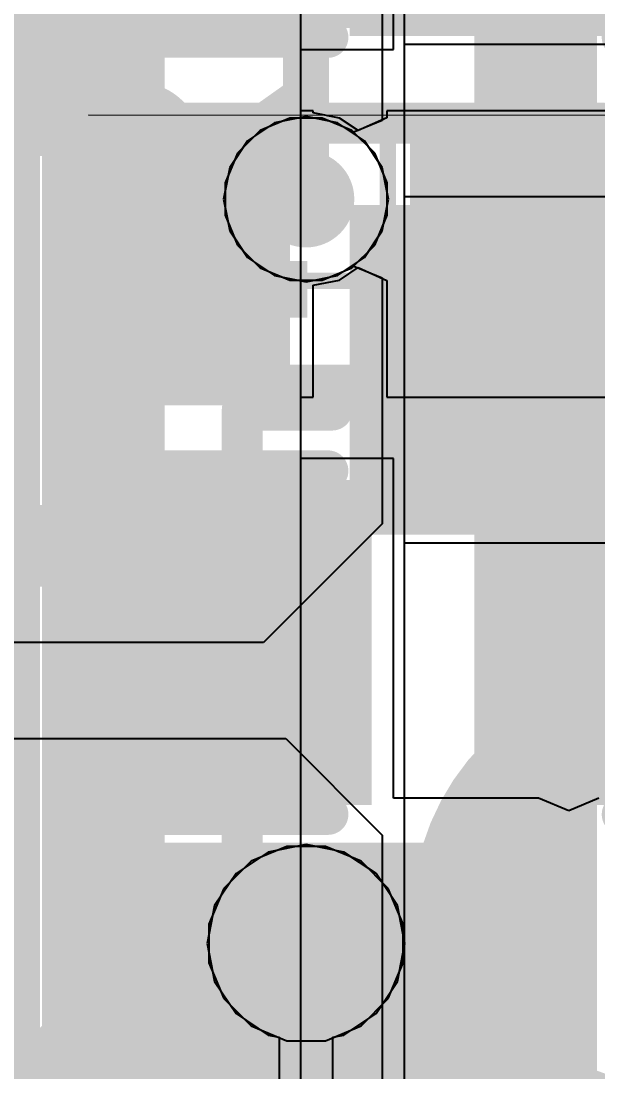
# Model space of a CAD drawing. Header units: inches. Extents: x -6 to 284, y -12 to 154.
# Drawn here: x 78.946 to 80.739, y 1.799 to 5.062 of the extents above; entities that cross this region are included whole.
import ezdxf

# ---------------------------------------------------------------- set-up
doc = ezdxf.new("R2010")
doc.units = ezdxf.units.IN
for name, color, linetype in [('Bottom Layer', 5, 'Continuous'), ('Bottom Overlay', 54, 'Continuous'), ('Bottom Paste', 16, 'Continuous'), ('Bottom Solder', 6, 'Continuous'), ('Drill Drawing', 1, 'Continuous'), ('GND-1', 16, 'Continuous'), ('GND-2', 90, 'Continuous'), ('GND-3', 216, 'Continuous'), ('GND-4', 54, 'Continuous'), ('PWR-1', 156, 'Continuous'), ('PWR-2', 130, 'Continuous'), ('Signal L1', 76, 'Continuous'), ('Signal L2', 6, 'Continuous'), ('Top Layer', 1, 'Continuous'), ('Top Overlay', 2, 'Continuous'), ('Top Paste', 8, 'Continuous'), ('Top Solder', 216, 'Continuous'), ('Via Holes', 16, 'Continuous')]:
    doc.layers.add(name, color=color, linetype=linetype)
doc.styles.add('Arial Black_Bold', font='', dxfattribs={"height": 0.2})
doc.styles.get('Arial Black_Bold').set_extended_font_data('Arial Black', bold=True)

# ---------------------------------------------------------------- blocks, each defined once
blk = doc.blocks.new('200_WFBGA__10_15__127')
at = {"layer": 'Top Overlay'}
blk.add_lwpolyline([(5.0762, -7.5762, 0.254, 0.254, 0), (5.0762, 7.5762, 0.254, 0.254, 0)], format="xyseb", dxfattribs=at)
blk = doc.blocks.new('B3U_1000P_135')
at = {"layer": 'Top Layer'}
blk.add_hatch(color=1, dxfattribs=at).paths.add_polyline_path([(1.29, 0.86), (2.11, 0.86), (2.11, -0.86), (1.29, -0.86)])
at = {"layer": 'Top Paste'}
blk.add_hatch(color=8, dxfattribs=at).paths.add_polyline_path([(1.29, 0.86), (2.11, 0.86), (2.11, -0.86), (1.29, -0.86)])
at = {"layer": 'Top Solder'}
blk.add_hatch(color=216, dxfattribs=at).paths.add_polyline_path([(1.1884, 0.9616), (2.2116, 0.9616), (2.2116, -0.9616), (1.1884, -0.9616)])
at = {"layer": 'Top Overlay'}
for points in [[(-1.5748, 1.2954, 0.127, 0.127, 0), (1.5748, 1.2954, 0.127, 0.127, 0)], [(1.5748, 1.2954, 0.127, 0.127, 0), (1.5748, 1.016, 0.127, 0.127, 0)]]:
    blk.add_lwpolyline(points, format="xyseb", dxfattribs=at)
for points in [[(1.5431, 1.2954, 0.0635, 0.0635, 1), (1.6065, 1.2954, 0.0635, 0.0635, 1)], [(1.5431, 1.2954, 0.0635, 0.0635, 1), (1.6065, 1.2954, 0.0635, 0.0635, 1)], [(1.5431, 1.016, 0.0635, 0.0635, 1), (1.6066, 1.016, 0.0635, 0.0635, 1)], [(0.6411, 0, 0.254, 0.254, 1), (-0.6411, 0, 0.254, 0.254, 1)]]:
    blk.add_lwpolyline(points, format="xyseb", close=True, dxfattribs=at)
blk = doc.blocks.new('B3U_1000P_136')
at = {"layer": 'Top Solder'}
blk.add_hatch(color=216, dxfattribs=at).paths.add_polyline_path([(1.1884, 0.9616), (2.2116, 0.9616), (2.2116, -0.9616), (1.1884, -0.9616)])
blk = doc.blocks.new('R___0402_B_212')
at = {"layer": 'Bottom Layer'}
for points in [[(-0.2413, 0.3175), (-0.2413, -0.3175), (-0.6985, -0.3175), (-0.6985, 0.3175)], [(0.6985, 0.3175), (0.6985, -0.3175), (0.2413, -0.3175), (0.2413, 0.3175)]]:
    blk.add_hatch(color=5, dxfattribs=at).paths.add_polyline_path(points)
at = {"layer": 'Bottom Paste'}
for points in [[(-0.2413, 0.3175), (-0.2413, -0.3175), (-0.6985, -0.3175), (-0.6985, 0.3175)], [(0.6985, 0.3175), (0.6985, -0.3175), (0.2413, -0.3175), (0.2413, 0.3175)]]:
    blk.add_hatch(color=16, dxfattribs=at).paths.add_polyline_path(points)
at = {"layer": 'Bottom Solder'}
for points in [[(-0.1863, 0.3725), (-0.1863, -0.3725), (-0.7535, -0.3725), (-0.7535, 0.3725)], [(0.7535, 0.3725), (0.7535, -0.3725), (0.1863, -0.3725), (0.1863, 0.3725)]]:
    blk.add_hatch(color=6, dxfattribs=at).paths.add_polyline_path(points)
at = {"layer": 'Bottom Overlay'}
for points in [[(-0.7874, -0.4064, 0.127, 0.127, 0), (-0.7874, 0.4064, 0.127, 0.127, 0)], [(-0.7874, 0.4064, 0.127, 0.127, 0), (0.7874, 0.4064, 0.127, 0.127, 0)], [(0.7874, -0.4064, 0.127, 0.127, 0), (0.7874, 0.4064, 0.127, 0.127, 0)], [(-0.8128, 0.4318, 0.00323, 0.00323, 0), (0.8128, 0.4318, 0.00323, 0.00323, 0)], [(-0.7874, -0.4064, 0.127, 0.127, 0), (0.7874, -0.4064, 0.127, 0.127, 0)]]:
    blk.add_lwpolyline(points, format="xyseb", dxfattribs=at)
for points in [[(-0.8191, 0.4064, 0.0635, 0.0635, 1), (-0.7556, 0.4064, 0.0635, 0.0635, 1)], [(-0.8191, 0.4064, 0.0635, 0.0635, 1), (-0.7556, 0.4064, 0.0635, 0.0635, 1)], [(0.7556, 0.4064, 0.0635, 0.0635, 1), (0.8191, 0.4064, 0.0635, 0.0635, 1)], [(0.7556, 0.4064, 0.0635, 0.0635, 1), (0.8191, 0.4064, 0.0635, 0.0635, 1)], [(-0.8136, 0.4318, 0.00161, 0.00161, 1), (-0.812, 0.4318, 0.00161, 0.00161, 1)], [(0.812, 0.4318, 0.00161, 0.00161, 1), (0.8136, 0.4318, 0.00161, 0.00161, 1)], [(-0.8191, -0.4064, 0.0635, 0.0635, 1), (-0.7556, -0.4064, 0.0635, 0.0635, 1)], [(-0.8191, -0.4064, 0.0635, 0.0635, 1), (-0.7556, -0.4064, 0.0635, 0.0635, 1)], [(0.7556, -0.4064, 0.0635, 0.0635, 1), (0.8191, -0.4064, 0.0635, 0.0635, 1)], [(0.7556, -0.4064, 0.0635, 0.0635, 1), (0.8191, -0.4064, 0.0635, 0.0635, 1)]]:
    blk.add_lwpolyline(points, format="xyseb", close=True, dxfattribs=at)
blk = doc.blocks.new('C___0603_B_270')
at = {"layer": 'Bottom Layer'}
for points in [[(-1.143, -0.4445), (-1.143, 0.4445), (-0.381, 0.4445), (-0.381, -0.4445)], [(0.381, -0.4445), (0.381, 0.4445), (1.143, 0.4445), (1.143, -0.4445)]]:
    blk.add_hatch(color=5, dxfattribs=at).paths.add_polyline_path(points)
at = {"layer": 'Bottom Paste'}
for points in [[(-1.143, -0.4445), (-1.143, 0.4445), (-0.381, 0.4445), (-0.381, -0.4445)], [(0.381, -0.4445), (0.381, 0.4445), (1.143, 0.4445), (1.143, -0.4445)]]:
    blk.add_hatch(color=16, dxfattribs=at).paths.add_polyline_path(points)
at = {"layer": 'Bottom Solder'}
for points in [[(-1.203, -0.5045), (-1.203, 0.5045), (-0.321, 0.5045), (-0.321, -0.5045)], [(0.321, -0.5045), (0.321, 0.5045), (1.203, 0.5045), (1.203, -0.5045)]]:
    blk.add_hatch(color=6, dxfattribs=at).paths.add_polyline_path(points)
at = {"layer": 'Bottom Overlay'}
for points in [[(-1.2446, 0.5334, 0.127, 0.127, 0), (-1.2446, -0.5334, 0.127, 0.127, 0)], [(-0.4572, 0.5334, 0.127, 0.127, 0), (-1.2446, 0.5334, 0.127, 0.127, 0)], [(1.2446, 0.5334, 0.127, 0.127, 0), (0.4572, 0.5334, 0.127, 0.127, 0)], [(1.2446, 0.5334, 0.127, 0.127, 0), (1.2446, -0.5334, 0.127, 0.127, 0)], [(-0.4572, -0.5334, 0.127, 0.127, 0), (-1.2446, -0.5334, 0.127, 0.127, 0)], [(1.2446, -0.5334, 0.127, 0.127, 0), (0.4572, -0.5334, 0.127, 0.127, 0)]]:
    blk.add_lwpolyline(points, format="xyseb", dxfattribs=at)
for points in [[(-1.2764, 0.5334, 0.0635, 0.0635, 1), (-1.2128, 0.5334, 0.0635, 0.0635, 1)], [(-1.2764, 0.5334, 0.0635, 0.0635, 1), (-1.2128, 0.5334, 0.0635, 0.0635, 1)], [(-0.4889, 0.5334, 0.0635, 0.0635, 1), (-0.4254, 0.5334, 0.0635, 0.0635, 1)], [(0.4254, 0.5334, 0.0635, 0.0635, 1), (0.4889, 0.5334, 0.0635, 0.0635, 1)], [(1.2128, 0.5334, 0.0635, 0.0635, 1), (1.2764, 0.5334, 0.0635, 0.0635, 1)], [(1.2128, 0.5334, 0.0635, 0.0635, 1), (1.2764, 0.5334, 0.0635, 0.0635, 1)], [(-1.2764, -0.5334, 0.0635, 0.0635, 1), (-1.2128, -0.5334, 0.0635, 0.0635, 1)], [(-1.2764, -0.5334, 0.0635, 0.0635, 1), (-1.2128, -0.5334, 0.0635, 0.0635, 1)], [(-0.4889, -0.5334, 0.0635, 0.0635, 1), (-0.4254, -0.5334, 0.0635, 0.0635, 1)], [(0.4254, -0.5334, 0.0635, 0.0635, 1), (0.4889, -0.5334, 0.0635, 0.0635, 1)], [(1.2128, -0.5334, 0.0635, 0.0635, 1), (1.2764, -0.5334, 0.0635, 0.0635, 1)], [(1.2128, -0.5334, 0.0635, 0.0635, 1), (1.2764, -0.5334, 0.0635, 0.0635, 1)]]:
    blk.add_lwpolyline(points, format="xyseb", close=True, dxfattribs=at)
blk = doc.blocks.new('C___0603_B_294')
at = {"layer": 'Bottom Layer'}
for points in [[(-1.143, -0.4445), (-1.143, 0.4445), (-0.381, 0.4445), (-0.381, -0.4445)], [(0.381, -0.4445), (0.381, 0.4445), (1.143, 0.4445), (1.143, -0.4445)]]:
    blk.add_hatch(color=5, dxfattribs=at).paths.add_polyline_path(points)
at = {"layer": 'Bottom Paste'}
for points in [[(-1.143, -0.4445), (-1.143, 0.4445), (-0.381, 0.4445), (-0.381, -0.4445)], [(0.381, -0.4445), (0.381, 0.4445), (1.143, 0.4445), (1.143, -0.4445)]]:
    blk.add_hatch(color=16, dxfattribs=at).paths.add_polyline_path(points)
at = {"layer": 'Bottom Solder'}
for points in [[(-1.203, -0.5045), (-1.203, 0.5045), (-0.321, 0.5045), (-0.321, -0.5045)], [(0.321, -0.5045), (0.321, 0.5045), (1.203, 0.5045), (1.203, -0.5045)]]:
    blk.add_hatch(color=6, dxfattribs=at).paths.add_polyline_path(points)
at = {"layer": 'Bottom Overlay'}
for points in [[(-0.4572, 0.5334, 0.127, 0.127, 0), (-1.2446, 0.5334, 0.127, 0.127, 0)], [(-1.2446, 0.5334, 0.127, 0.127, 0), (-1.2446, -0.5334, 0.127, 0.127, 0)], [(1.2446, 0.5334, 0.127, 0.127, 0), (0.4572, 0.5334, 0.127, 0.127, 0)], [(1.2446, 0.5334, 0.127, 0.127, 0), (1.2446, -0.5334, 0.127, 0.127, 0)], [(-0.4572, -0.5334, 0.127, 0.127, 0), (-1.2446, -0.5334, 0.127, 0.127, 0)], [(1.2446, -0.5334, 0.127, 0.127, 0), (0.4572, -0.5334, 0.127, 0.127, 0)]]:
    blk.add_lwpolyline(points, format="xyseb", dxfattribs=at)
for points in [[(-1.2764, 0.5334, 0.0635, 0.0635, 1), (-1.2128, 0.5334, 0.0635, 0.0635, 1)], [(-1.2764, 0.5334, 0.0635, 0.0635, 1), (-1.2128, 0.5334, 0.0635, 0.0635, 1)], [(-0.4889, 0.5334, 0.0635, 0.0635, 1), (-0.4254, 0.5334, 0.0635, 0.0635, 1)], [(0.4254, 0.5334, 0.0635, 0.0635, 1), (0.4889, 0.5334, 0.0635, 0.0635, 1)], [(1.2128, 0.5334, 0.0635, 0.0635, 1), (1.2764, 0.5334, 0.0635, 0.0635, 1)], [(1.2128, 0.5334, 0.0635, 0.0635, 1), (1.2764, 0.5334, 0.0635, 0.0635, 1)], [(-1.2764, -0.5334, 0.0635, 0.0635, 1), (-1.2128, -0.5334, 0.0635, 0.0635, 1)], [(-1.2764, -0.5334, 0.0635, 0.0635, 1), (-1.2128, -0.5334, 0.0635, 0.0635, 1)], [(-0.4889, -0.5334, 0.0635, 0.0635, 1), (-0.4254, -0.5334, 0.0635, 0.0635, 1)], [(0.4254, -0.5334, 0.0635, 0.0635, 1), (0.4889, -0.5334, 0.0635, 0.0635, 1)], [(1.2128, -0.5334, 0.0635, 0.0635, 1), (1.2764, -0.5334, 0.0635, 0.0635, 1)], [(1.2128, -0.5334, 0.0635, 0.0635, 1), (1.2764, -0.5334, 0.0635, 0.0635, 1)]]:
    blk.add_lwpolyline(points, format="xyseb", close=True, dxfattribs=at)

msp = doc.modelspace()

# ---------------------------------------------------------------- hatches: boundary and pattern name
at = {"layer": 'Bottom Layer'}
h = msp.add_hatch(color=5, dxfattribs=at)
edge = h.paths.add_edge_path()
edge.add_arc((79.8317, 4.5088), 0.15, 0, 360)
msp.add_hatch(color=5, dxfattribs=at).paths.add_polyline_path([(79.218, 0.3182), (80.5538, 0.3182), (80.5538, 2.5108), (79.218, 2.5108)])
h = msp.add_hatch(color=5, dxfattribs=at)
edge = h.paths.add_edge_path()
edge.add_arc((79.8317, 2.1973), 0.2, 0, 360)
at = {"layer": 'GND-1'}
h = msp.add_hatch(color=16, dxfattribs=at)
edge = h.paths.add_edge_path()
edge.add_arc((79.8317, 4.5088), 0.15, 0, 360)
h = msp.add_hatch(color=16, dxfattribs=at)
edge = h.paths.add_edge_path()
edge.add_arc((79.8317, 2.1973), 0.2, 0, 360)
at = {"layer": 'GND-2'}
h = msp.add_hatch(color=90, dxfattribs=at)
edge = h.paths.add_edge_path()
edge.add_arc((79.8317, 4.5088), 0.15, 0, 360)
h = msp.add_hatch(color=90, dxfattribs=at)
edge = h.paths.add_edge_path()
edge.add_arc((79.8317, 2.1973), 0.2, 0, 360)
at = {"layer": 'GND-3'}
h = msp.add_hatch(color=216, dxfattribs=at)
edge = h.paths.add_edge_path()
edge.add_arc((79.8317, 4.5088), 0.15, 0, 360)
h = msp.add_hatch(color=216, dxfattribs=at)
edge = h.paths.add_edge_path()
edge.add_arc((79.8317, 2.1973), 0.2, 0, 360)
at = {"layer": 'GND-4'}
h = msp.add_hatch(color=54, dxfattribs=at)
edge = h.paths.add_edge_path()
edge.add_arc((79.8317, 4.5088), 0.15, 0, 360)
h = msp.add_hatch(color=54, dxfattribs=at)
edge = h.paths.add_edge_path()
edge.add_arc((79.8317, 2.1973), 0.2, 0, 360)
at = {"layer": 'PWR-1'}
h = msp.add_hatch(color=156, dxfattribs=at)
edge = h.paths.add_edge_path()
edge.add_arc((79.8317, 4.5088), 0.15, 0, 360)
h = msp.add_hatch(color=156, dxfattribs=at)
edge = h.paths.add_edge_path()
edge.add_arc((79.8317, 2.1973), 0.2, 0, 360)
at = {"layer": 'PWR-2'}
h = msp.add_hatch(color=130, dxfattribs=at)
edge = h.paths.add_edge_path()
edge.add_arc((79.8317, 4.5088), 0.15, 0, 360)
h = msp.add_hatch(color=130, dxfattribs=at)
edge = h.paths.add_edge_path()
edge.add_arc((79.8317, 2.1973), 0.2, 0, 360)
at = {"layer": 'Signal L1'}
h = msp.add_hatch(color=76, dxfattribs=at)
edge = h.paths.add_edge_path()
edge.add_arc((79.8317, 4.5088), 0.15, 0, 360)
h = msp.add_hatch(color=76, dxfattribs=at)
edge = h.paths.add_edge_path()
edge.add_arc((79.8317, 2.1973), 0.2, 0, 360)
at = {"layer": 'Signal L2'}
h = msp.add_hatch(color=6, dxfattribs=at)
edge = h.paths.add_edge_path()
edge.add_arc((79.8317, 4.5088), 0.15, 0, 360)
h = msp.add_hatch(color=6, dxfattribs=at)
edge = h.paths.add_edge_path()
edge.add_arc((79.8317, 2.1973), 0.2, 0, 360)
at = {"layer": 'Top Layer'}
h = msp.add_hatch(color=1, dxfattribs=at)
edge = h.paths.add_edge_path()
edge.add_arc((79.8317, 4.5088), 0.15, 0, 360)
h = msp.add_hatch(color=1, dxfattribs=at)
edge = h.paths.add_edge_path()
edge.add_arc((79.8317, 2.1973), 0.2, 0, 360)
at = {"layer": 'Via Holes'}
h = msp.add_hatch(color=7, dxfattribs=at)
edge = h.paths.add_edge_path()
edge.add_arc((79.8317, 4.5088), 0.075, 0, 360)
h = msp.add_hatch(color=7, dxfattribs=at)
edge = h.paths.add_edge_path()
edge.add_arc((79.8317, 2.1973), 0.1, 0, 360)

# ---------------------------------------------------------------- linework, layer by layer
at = {"layer": 'Bottom Layer'}
for p, q in [((79.8158, -0.5073), (79.8158, 16.0949)), ((80.103, 4.9729), (80.103, 6.1159)), ((79.8158, 4.7826), (79.8158, 4.9729)), ((79.8158, 4.9729), (80.103, 4.9729)), ((79.8539, 4.7826), (79.8158, 4.7826)), ((79.8539, 4.7763), (79.8539, 4.7826)), ((79.9358, 4.76), (79.8539, 4.7763)), ((80.7937, 4.7826), (80.0825, 4.7826)), ((80.0825, 4.7826), (80.0825, 4.7613)), ((79.9936, 4.7214), (79.9358, 4.76)), ((80.0825, 4.7613), (79.9936, 4.7214)), ((79.9358, 4.2576), (79.9936, 4.2962)), ((79.9936, 4.2962), (80.0825, 4.2563)), ((79.8539, 4.2413), (79.9358, 4.2576)), ((80.0825, 4.2563), (80.0825, 3.8936)), ((79.8539, 3.8936), (79.8539, 4.2413)), ((79.8158, 3.7032), (79.8158, 3.8936)), ((79.8158, 3.8936), (79.8539, 3.8936)), ((80.0825, 3.8936), (80.7937, 3.8936)), ((80.103, 3.7032), (79.8158, 3.7032)), ((80.103, 2.6483), (80.103, 3.7032)), ((80.5538, 2.6483), (80.103, 2.6483)), ((80.6479, 2.6093), (80.5538, 2.6483)), ((80.742, 2.6483), (80.6479, 2.6093))]:
    msp.add_line(p, q, dxfattribs=at)
for points in [[(78.9169, 4.8332, 0.254, 0.254, 0), (79.3107, 5.2269, 0.254, 0.254, 0)], [(78.6018, 4.8332, 0.254, 0.254, 0), (78.9169, 4.8332, 0.254, 0.254, 0)], [(79.4457, 4.5088, 0.2794, 0.2794, 0), (79.8317, 4.5088, 0.2794, 0.2794, 0)], [(80.3873, 4.3381, 0.1778, 0.1778, 0), (81.0802, 4.3381, 0.1778, 0.1778, 0)], [(78.7152, 3.4323, 0.254, 0.254, 0), (79.341, 3.4323, 0.254, 0.254, 0)], [(79.341, 3.4323, 0.254, 0.254, 0), (79.595, 3.1783, 0.254, 0.254, 0)], [(79.595, 3.1317, 0.254, 0.254, 0), (79.595, 3.1783, 0.254, 0.254, 0)]]:
    msp.add_lwpolyline(points, format="xyseb", dxfattribs=at)
for points in [[(78.8534, 4.8332, 0.127, 0.127, 1), (78.9804, 4.8332, 0.127, 0.127, 1)], [(78.8534, 4.8332, 0.127, 0.127, 1), (78.9804, 4.8332, 0.127, 0.127, 1)], [(79.3759, 4.5088, 0.1397, 0.1397, 1), (79.5156, 4.5088, 0.1397, 0.1397, 1)], [(79.7619, 4.5088, 0.1397, 0.1397, 1), (79.9016, 4.5088, 0.1397, 0.1397, 1)], [(80.3429, 4.3381, 0.0889, 0.0889, 1), (80.4318, 4.3381, 0.0889, 0.0889, 1)], [(79.2775, 3.4323, 0.127, 0.127, 1), (79.4045, 3.4323, 0.127, 0.127, 1)], [(79.2775, 3.4323, 0.127, 0.127, 1), (79.4045, 3.4323, 0.127, 0.127, 1)], [(79.5315, 3.1783, 0.127, 0.127, 1), (79.6585, 3.1783, 0.127, 0.127, 1)], [(79.5315, 3.1783, 0.127, 0.127, 1), (79.6585, 3.1783, 0.127, 0.127, 1)], [(79.5315, 3.1317, 0.127, 0.127, 1), (79.6585, 3.1317, 0.127, 0.127, 1)]]:
    msp.add_lwpolyline(points, format="xyseb", close=True, dxfattribs=at)
at = {"layer": 'Drill Drawing'}
for points in [[(79.5777, 4.7628, 0.0508, 0.0508, 0), (80.0857, 4.7628, 0.0508, 0.0508, 0)], [(79.5777, 4.2548, 0.0508, 0.0508, 0), (79.5777, 4.7628, 0.0508, 0.0508, 0)], [(80.0857, 4.2548, 0.0508, 0.0508, 0), (80.0857, 4.7628, 0.0508, 0.0508, 0)], [(79.5777, 4.2548, 0.0508, 0.0508, 0), (80.0857, 4.2548, 0.0508, 0.0508, 0)], [(79.5777, 2.4513, 0.0508, 0.0508, 0), (80.0857, 2.4513, 0.0508, 0.0508, 0)], [(79.5777, 2.4513, 0.0508, 0.0508, 0), (79.8317, 1.9433, 0.0508, 0.0508, 0)], [(79.8317, 1.9433, 0.0508, 0.0508, 0), (80.0857, 2.4513, 0.0508, 0.0508, 0)]]:
    msp.add_lwpolyline(points, format="xyseb", dxfattribs=at)
for points in [[(79.565, 4.7628, 0.0254, 0.0254, 1), (79.5904, 4.7628, 0.0254, 0.0254, 1)], [(79.565, 4.7628, 0.0254, 0.0254, 1), (79.5904, 4.7628, 0.0254, 0.0254, 1)], [(80.073, 4.7628, 0.0254, 0.0254, 1), (80.0984, 4.7628, 0.0254, 0.0254, 1)], [(80.073, 4.7628, 0.0254, 0.0254, 1), (80.0984, 4.7628, 0.0254, 0.0254, 1)], [(79.565, 4.2548, 0.0254, 0.0254, 1), (79.5904, 4.2548, 0.0254, 0.0254, 1)], [(79.565, 4.2548, 0.0254, 0.0254, 1), (79.5904, 4.2548, 0.0254, 0.0254, 1)], [(80.073, 4.2548, 0.0254, 0.0254, 1), (80.0984, 4.2548, 0.0254, 0.0254, 1)], [(80.073, 4.2548, 0.0254, 0.0254, 1), (80.0984, 4.2548, 0.0254, 0.0254, 1)], [(79.565, 2.4513, 0.0254, 0.0254, 1), (79.5904, 2.4513, 0.0254, 0.0254, 1)], [(79.565, 2.4513, 0.0254, 0.0254, 1), (79.5904, 2.4513, 0.0254, 0.0254, 1)], [(80.073, 2.4513, 0.0254, 0.0254, 1), (80.0984, 2.4513, 0.0254, 0.0254, 1)], [(80.073, 2.4513, 0.0254, 0.0254, 1), (80.0984, 2.4513, 0.0254, 0.0254, 1)], [(79.819, 1.9433, 0.0254, 0.0254, 1), (79.8444, 1.9433, 0.0254, 0.0254, 1)], [(79.819, 1.9433, 0.0254, 0.0254, 1), (79.8444, 1.9433, 0.0254, 0.0254, 1)]]:
    msp.add_lwpolyline(points, format="xyseb", close=True, dxfattribs=at)
at = {"layer": 'GND-1'}
for p, q in [((79.7817, 4.7604), (79.6892, 4.7221)), ((79.8818, 4.7604), (79.7817, 4.7604)), ((79.9742, 4.7221), (79.8818, 4.7604)), ((79.6892, 4.7221), (79.6184, 4.6513)), ((80.045, 4.6513), (79.9742, 4.7221)), ((79.6184, 4.6513), (79.5801, 4.5589)), ((80.0833, 4.5589), (80.045, 4.6513)), ((79.5801, 4.5589), (79.5801, 4.4588)), ((80.0833, 4.4588), (80.0833, 4.5589)), ((79.5801, 4.4588), (79.6184, 4.3663)), ((80.045, 4.3663), (80.0833, 4.4588)), ((79.6184, 4.3663), (79.6892, 4.2955)), ((79.9742, 4.2955), (80.045, 4.3663)), ((79.6892, 4.2955), (79.7817, 4.2572)), ((79.8818, 4.2572), (79.9742, 4.2955)), ((79.7817, 4.2572), (79.8818, 4.2572)), ((79.7717, 2.4989), (79.6609, 2.453)), ((79.8917, 2.4989), (79.7717, 2.4989)), ((80.0026, 2.453), (79.8917, 2.4989)), ((79.6609, 2.453), (79.576, 2.3681)), ((80.0874, 2.3681), (80.0026, 2.453)), ((79.576, 2.3681), (79.5301, 2.2573)), ((80.1333, 2.2573), (80.0874, 2.3681)), ((79.5301, 2.2573), (79.5301, 2.1373)), ((80.1333, 2.1373), (80.1333, 2.2573)), ((79.5301, 2.1373), (79.576, 2.0264)), ((80.0874, 2.0264), (80.1333, 2.1373)), ((79.576, 2.0264), (79.6609, 1.9416)), ((80.0026, 1.9416), (80.0874, 2.0264)), ((79.6609, 1.9416), (79.7717, 1.8957)), ((79.8917, 1.8957), (80.0026, 1.9416)), ((79.7717, 1.8957), (79.8917, 1.8957))]:
    msp.add_line(p, q, dxfattribs=at)
at = {"layer": 'GND-2'}
for p, q in [((79.7817, 4.7604), (79.6892, 4.7221)), ((79.8818, 4.7604), (79.7817, 4.7604)), ((79.9742, 4.7221), (79.8818, 4.7604)), ((79.6892, 4.7221), (79.6184, 4.6513)), ((80.045, 4.6513), (79.9742, 4.7221)), ((79.6184, 4.6513), (79.5801, 4.5589)), ((80.0833, 4.5589), (80.045, 4.6513)), ((79.5801, 4.5589), (79.5801, 4.4588)), ((80.0833, 4.4588), (80.0833, 4.5589)), ((79.5801, 4.4588), (79.6184, 4.3663)), ((80.045, 4.3663), (80.0833, 4.4588)), ((79.6184, 4.3663), (79.6892, 4.2955)), ((79.9742, 4.2955), (80.045, 4.3663)), ((79.6892, 4.2955), (79.7817, 4.2572)), ((79.8818, 4.2572), (79.9742, 4.2955)), ((79.7817, 4.2572), (79.8818, 4.2572)), ((79.7717, 2.4989), (79.6609, 2.453)), ((79.8917, 2.4989), (79.7717, 2.4989)), ((80.0026, 2.453), (79.8917, 2.4989)), ((79.6609, 2.453), (79.576, 2.3681)), ((80.0874, 2.3681), (80.0026, 2.453)), ((79.576, 2.3681), (79.5301, 2.2573)), ((80.1333, 2.2573), (80.0874, 2.3681)), ((79.5301, 2.2573), (79.5301, 2.1373)), ((80.1333, 2.1373), (80.1333, 2.2573)), ((79.5301, 2.1373), (79.576, 2.0264)), ((80.0874, 2.0264), (80.1333, 2.1373)), ((79.576, 2.0264), (79.6609, 1.9416)), ((80.0026, 1.9416), (80.0874, 2.0264)), ((79.6609, 1.9416), (79.7717, 1.8957)), ((79.8917, 1.8957), (80.0026, 1.9416)), ((79.7717, 1.8957), (79.8917, 1.8957))]:
    msp.add_line(p, q, dxfattribs=at)
at = {"layer": 'GND-3'}
for p, q in [((79.7817, 4.7604), (79.6892, 4.7221)), ((79.8818, 4.7604), (79.7817, 4.7604)), ((79.9742, 4.7221), (79.8818, 4.7604)), ((79.6892, 4.7221), (79.6184, 4.6513)), ((80.045, 4.6513), (79.9742, 4.7221)), ((79.6184, 4.6513), (79.5801, 4.5589)), ((80.0833, 4.5589), (80.045, 4.6513)), ((79.5801, 4.5589), (79.5801, 4.4588)), ((80.0833, 4.4588), (80.0833, 4.5589)), ((79.5801, 4.4588), (79.6184, 4.3663)), ((80.045, 4.3663), (80.0833, 4.4588)), ((79.6184, 4.3663), (79.6892, 4.2955)), ((79.9742, 4.2955), (80.045, 4.3663)), ((79.6892, 4.2955), (79.7817, 4.2572)), ((79.8818, 4.2572), (79.9742, 4.2955)), ((79.7817, 4.2572), (79.8818, 4.2572)), ((79.7717, 2.4989), (79.6609, 2.453)), ((79.8917, 2.4989), (79.7717, 2.4989)), ((80.0026, 2.453), (79.8917, 2.4989)), ((79.6609, 2.453), (79.576, 2.3681)), ((80.0874, 2.3681), (80.0026, 2.453)), ((79.576, 2.3681), (79.5301, 2.2573)), ((80.1333, 2.2573), (80.0874, 2.3681)), ((79.5301, 2.2573), (79.5301, 2.1373)), ((80.1333, 2.1373), (80.1333, 2.2573)), ((79.5301, 2.1373), (79.576, 2.0264)), ((80.0874, 2.0264), (80.1333, 2.1373)), ((79.576, 2.0264), (79.6609, 1.9416)), ((80.0026, 1.9416), (80.0874, 2.0264)), ((79.6609, 1.9416), (79.7717, 1.8957)), ((79.8917, 1.8957), (80.0026, 1.9416)), ((79.7717, 1.8957), (79.8917, 1.8957))]:
    msp.add_line(p, q, dxfattribs=at)
at = {"layer": 'GND-4'}
for p, q in [((79.7817, 4.7604), (79.6892, 4.7221)), ((79.8818, 4.7604), (79.7817, 4.7604)), ((79.9742, 4.7221), (79.8818, 4.7604)), ((79.6892, 4.7221), (79.6184, 4.6513)), ((80.045, 4.6513), (79.9742, 4.7221)), ((79.6184, 4.6513), (79.5801, 4.5589)), ((80.0833, 4.5589), (80.045, 4.6513)), ((79.5801, 4.5589), (79.5801, 4.4588)), ((80.0833, 4.4588), (80.0833, 4.5589)), ((79.5801, 4.4588), (79.6184, 4.3663)), ((80.045, 4.3663), (80.0833, 4.4588)), ((79.6184, 4.3663), (79.6892, 4.2955)), ((79.9742, 4.2955), (80.045, 4.3663)), ((79.6892, 4.2955), (79.7817, 4.2572)), ((79.8818, 4.2572), (79.9742, 4.2955)), ((79.7817, 4.2572), (79.8818, 4.2572)), ((79.7717, 2.4989), (79.6609, 2.453)), ((79.8917, 2.4989), (79.7717, 2.4989)), ((80.0026, 2.453), (79.8917, 2.4989)), ((79.6609, 2.453), (79.576, 2.3681)), ((80.0874, 2.3681), (80.0026, 2.453)), ((79.576, 2.3681), (79.5301, 2.2573)), ((80.1333, 2.2573), (80.0874, 2.3681)), ((79.5301, 2.2573), (79.5301, 2.1373)), ((80.1333, 2.1373), (80.1333, 2.2573)), ((79.5301, 2.1373), (79.576, 2.0264)), ((80.0874, 2.0264), (80.1333, 2.1373)), ((79.576, 2.0264), (79.6609, 1.9416)), ((80.0026, 1.9416), (80.0874, 2.0264)), ((79.6609, 1.9416), (79.7717, 1.8957)), ((79.8917, 1.8957), (80.0026, 1.9416)), ((79.7717, 1.8957), (79.8917, 1.8957))]:
    msp.add_line(p, q, dxfattribs=at)
at = {"layer": 'PWR-1'}
for p, q in [((80.0687, 5.3115), (80.0687, 4.7534)), ((79.7817, 4.7604), (79.6892, 4.7221)), ((79.8818, 4.7604), (79.7817, 4.7604)), ((79.9742, 4.7221), (79.8818, 4.7604)), ((80.0687, 4.7534), (79.9798, 4.7165)), ((79.6892, 4.7221), (79.6184, 4.6513)), ((79.9798, 4.7165), (79.9742, 4.7221)), ((79.6184, 4.6513), (79.5801, 4.5589)), ((79.5801, 4.5589), (79.5801, 4.4588)), ((79.5801, 4.4588), (79.6184, 4.3663)), ((79.6184, 4.3663), (79.6892, 4.2955)), ((79.6892, 4.2955), (79.7817, 4.2572)), ((79.8818, 4.2572), (79.9742, 4.2955)), ((79.9742, 4.2955), (79.9798, 4.3011)), ((79.9798, 4.3011), (80.0687, 4.2643)), ((79.7817, 4.2572), (79.8818, 4.2572)), ((80.0687, 4.2643), (80.0687, 3.5007)), ((80.0687, 3.5007), (79.6997, 3.1317)), ((79.6997, 3.1317), (78.6593, 3.1317)), ((78.8485, 2.8338), (79.7685, 2.8338)), ((79.7685, 2.8338), (80.0687, 2.5336)), ((80.0687, 2.5336), (80.0687, -0.0141))]:
    msp.add_line(p, q, dxfattribs=at)
msp.add_lwpolyline([(80.5455, -3.2709, 0.381, 0.381, 0), (80.5455, 15.075, 0.381, 0.381, 0)], format="xyseb", dxfattribs=at)
at = {"layer": 'PWR-2'}
for p, q in [((79.8317, 4.7653), (79.7335, 4.7458)), ((79.9299, 4.7458), (79.8317, 4.7653)), ((79.7335, 4.7458), (79.6503, 4.6902)), ((80.0131, 4.6902), (79.9299, 4.7458)), ((79.6503, 4.6902), (79.5947, 4.607)), ((80.0687, 4.607), (80.0131, 4.6902)), ((79.5947, 4.607), (79.5752, 4.5088)), ((80.0882, 4.5088), (80.0687, 4.607)), ((79.5752, 4.5088), (79.5947, 4.4106)), ((80.0687, 4.4106), (80.0882, 4.5088)), ((79.5947, 4.4106), (79.6503, 4.3274)), ((80.0131, 4.3274), (80.0687, 4.4106)), ((79.6503, 4.3274), (79.7335, 4.2718)), ((79.9299, 4.2718), (80.0131, 4.3274)), ((79.7335, 4.2718), (79.8317, 4.2523)), ((79.8317, 4.2523), (79.9299, 4.2718)), ((79.714, 2.4814), (79.6143, 2.4147)), ((79.8317, 2.5048), (79.714, 2.4814)), ((79.9494, 2.4814), (79.8317, 2.5048)), ((80.0492, 2.4147), (79.9494, 2.4814)), ((79.6143, 2.4147), (79.5476, 2.315)), ((80.1158, 2.315), (80.0492, 2.4147)), ((79.5476, 2.315), (79.5242, 2.1973)), ((80.1392, 2.1973), (80.1158, 2.315)), ((79.5242, 2.1973), (79.5476, 2.0796)), ((80.1158, 2.0796), (80.1392, 2.1973)), ((79.5476, 2.0796), (79.6143, 1.9798)), ((80.0492, 1.9798), (80.1158, 2.0796)), ((79.6143, 1.9798), (79.714, 1.9132)), ((79.9494, 1.9132), (80.0492, 1.9798)), ((79.714, 1.9132), (79.748, 1.9064)), ((79.748, 1.9064), (79.748, 1.7769)), ((79.9154, 1.9064), (79.9494, 1.9132)), ((79.9154, 1.7769), (79.9154, 1.9064))]:
    msp.add_line(p, q, dxfattribs=at)
at = {"layer": 'Signal L1'}
for points in [[(79.8317, 4.5088, 0.1422, 0.1422, 0), (79.8317, 14.8354, 0.1422, 0.1422, 0)], [(80.4107, -0.7535, 0.1016, 0.1016, 0), (80.4107, 14.3557, 0.1016, 0.1016, 0)], [(80.6647, -0.7535, 0.1016, 0.1016, 0), (80.6647, 14.3557, 0.1016, 0.1016, 0)], [(79.2014, 4.8332, 0.381, 0.381, 0), (79.2014, 12.6332, 0.381, 0.381, 0)], [(78.6018, 4.8332, 0.381, 0.381, 0), (79.2014, 4.8332, 0.381, 0.381, 0)], [(79.2014, 1.8628, 0.381, 0.381, 0), (79.2014, 4.8332, 0.381, 0.381, 0)], [(78.2302, 0.8916, 0.381, 0.381, 0), (79.2014, 1.8628, 0.381, 0.381, 0)]]:
    msp.add_lwpolyline(points, format="xyseb", dxfattribs=at)
for points in [[(79.1061, 4.8332, 0.1905, 0.1905, 1), (79.2966, 4.8332, 0.1905, 0.1905, 1)], [(79.1061, 4.8332, 0.1905, 0.1905, 1), (79.2966, 4.8332, 0.1905, 0.1905, 1)], [(79.1061, 4.8332, 0.1905, 0.1905, 1), (79.2966, 4.8332, 0.1905, 0.1905, 1)], [(79.7961, 4.5088, 0.0711, 0.0711, 1), (79.8673, 4.5088, 0.0711, 0.0711, 1)], [(79.1061, 1.8628, 0.1905, 0.1905, 1), (79.2966, 1.8628, 0.1905, 0.1905, 1)], [(79.1061, 1.8628, 0.1905, 0.1905, 1), (79.2966, 1.8628, 0.1905, 0.1905, 1)]]:
    msp.add_lwpolyline(points, format="xyseb", close=True, dxfattribs=at)
at = {"layer": 'Signal L2'}
msp.add_lwpolyline([(80.5929, -0.6531, 0.127, 0.127, 0), (80.5929, 15.4172, 0.127, 0.127, 0)], format="xyseb", dxfattribs=at)
at = {"layer": 'Top Layer'}
for p, q in [((80.1381, 0.8285), (80.1381, 16.186)), ((80.1381, 4.5159), (80.1381, 4.99)), ((80.1381, 4.99), (81.9157, 4.99)), ((80.9022, 4.5159), (80.1381, 4.5159)), ((80.1381, 0.8285), (80.1381, 3.4419)), ((80.1381, 3.4419), (81.9157, 3.4419))]:
    msp.add_line(p, q, dxfattribs=at)

# ---------------------------------------------------------------- block references
for name, p in [('200_WFBGA__10_15__127', (73.8018, 8.7332)), ('R___0402_B_212', (79.9682, 4.3381))]:
    msp.add_blockref(name, p)
for name, p, rotation in [('B3U_1000P_136', (80.9287, 7.227), 270), ('C___0603_B_294', (80.357, 5.5444), 180), ('B3U_1000P_135', (80.9287, 2.2789), 90), ('C___0603_B_270', (80.357, 3.1317), 180)]:
    msp.add_blockref(name, p, dxfattribs=dict(rotation=rotation))

# ---------------------------------------------------------------- texts
at = {"layer": 'Top Overlay', "style": 'Arial Black_Bold'}
msp.add_text('RST', height=0.762, rotation=90, dxfattribs=at).set_placement((79.8353, 4.0595))

doc.saveas('drawing.dxf')
